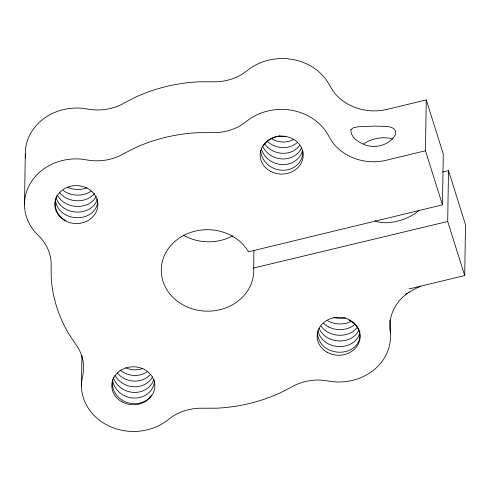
<?xml version="1.0" encoding="UTF-8"?>
<svg xmlns="http://www.w3.org/2000/svg" width="490" height="490" viewBox="0 0 490 490"><rect width="100%" height="100%" fill="white"/><g stroke="black" fill="none" stroke-linecap="round" stroke-linejoin="round"><path stroke-width="0.73" d="M24.5 204.808L25.296 153.958M81.469 385.979L81.946 355.618M25.547 158.056A51.854 45.699 0.9 0 1 82.118 108.259L90.197 109.466A48.92 43.114 0.9 0 0 124.429 102.894L136 96.947A156.549 137.966 0.9 0 1 198.726 81.83L212.133 81.763A48.92 43.114 0.9 0 0 241.264 74.743L247.444 70.431A51.854 45.699 0.9 0 1 329.666 85.456L333.286 91.44A48.92 43.114 0.9 0 0 387.155 109.374L426.263 99.923L443.266 153.989L442.47 204.845L248.516 251.811L247.573 250.255A46.225 40.737 0.9 0 0 171.935 244.283A46.225 40.737 0.9 0 0 192.227 308.822A46.225 40.737 0.9 0 0 253.716 269.8L253.887 250.513M442.47 204.845L425.467 150.773L426.263 99.923M409.046 288.855A53.814 24.408 -17.5 0 0 413.793 287.82L464.704 275.552L447.701 221.48L448.497 170.63L442.568 172.057M464.704 275.552L465.5 224.696L448.497 170.63M390.389 332.986L390.616 328.998L389.93 320.001M420.757 286.393L416.096 288.249L407.57 293.198A48.92 43.114 0.9 0 0 389.862 329.035L390.169 331.265A51.854 45.699 0.9 0 1 328.318 381.018L320.509 380.081A48.92 43.114 0.9 0 0 291.379 387.106L279.802 393.054A156.549 137.966 0.9 0 1 217.076 408.17L203.668 408.237A48.92 43.114 0.9 0 0 170.422 417.927L168.358 419.569A51.854 45.699 0.9 0 1 110.189 426.576A51.854 45.699 0.9 0 1 81.708 381.196L83.043 374.084A48.92 43.114 0.9 0 0 75.448 343.888L68.655 333.659A156.549 137.966 0.9 0 1 51.248 278.32L51.125 266.505A48.92 43.114 0.9 0 0 39.996 237.16L38.128 235.335A51.854 45.699 0.9 0 1 29.945 184.038A51.854 45.699 0.9 0 1 81.316 159.115L89.394 160.322A48.92 43.114 0.9 0 0 123.627 153.75L135.203 147.796A156.549 137.966 0.9 0 1 197.923 132.68L211.331 132.619A48.92 43.114 0.9 0 0 240.468 125.599L246.642 121.281A51.854 45.699 0.9 0 1 328.863 136.306L332.49 142.29A48.92 43.114 0.9 0 0 386.359 160.224L425.467 150.773M405.224 294.588L406.988 293.326M408.152 292.585L409.303 291.936M253.618 268.036L447.701 221.48M232.885 235.825A46.225 40.737 0.9 0 1 183.352 235.12M418.711 210.522A27.397 12.428 -17.5 0 1 375.052 220.77M363.794 143.864A21.272 11.631 -11.9 0 1 392.423 138.964M351.422 321.256A21.278 17.328 7.6 0 1 328.766 321.311A21.278 19.802 -9.7 0 1 327.626 320.693M345.579 317.777A21.278 17.328 7.6 0 1 333.776 317.502M355.232 324.117A21.278 17.328 7.6 0 1 328.68 326.965M328.68 326.959A21.278 19.802 -9.7 0 1 323.486 323.229M317.955 330.407A21.278 19.802 -9.7 0 0 328.41 343.907A21.278 17.328 7.6 0 0 359.88 331.326M358.937 329.899A21.278 17.328 7.6 0 1 328.502 338.265A21.278 19.802 -9.7 0 1 319.119 328.325M357.412 327.173A21.278 17.328 7.6 0 1 328.588 332.612A21.278 19.802 -9.7 0 1 320.987 325.966M349.021 320.135A21.278 17.328 7.6 0 1 357.149 344.121A21.278 17.328 7.6 0 1 328.325 349.56A21.278 19.802 -9.7 0 1 317.526 332.349M297.24 142.572A21.278 19.245 17.7 0 1 267.424 141.353M293.204 139.724A21.278 19.245 17.7 0 1 271.742 138.854M285.903 136.232A21.278 19.245 17.7 0 1 279.306 135.969M260.698 150.595A21.278 19.245 17.7 0 0 276.807 169.418A21.278 19.245 17.7 0 0 300.064 161.473A21.278 17.891 -12.2 0 0 302.685 150.442M261.341 148.586A21.278 19.245 17.7 0 0 278.841 164.217A21.278 19.245 17.7 0 0 300.15 155.826A21.278 17.891 -12.2 0 0 302.471 150.424M299.635 145.524A21.278 19.245 17.7 0 1 264.759 144.085M300.241 150.173A21.278 19.245 17.7 0 1 280.905 158.846A21.278 19.245 17.7 0 1 262.714 146.455M301.399 148.078A21.278 17.891 -12.2 0 1 300.241 150.179M263.344 145.885A21.278 17.891 -12.2 0 1 276.752 136.514M278.05 136.202A21.278 17.891 -12.2 0 1 279.361 135.963M91.146 191.112A21.278 17.328 7.6 0 1 66.426 192.46A21.278 19.802 -9.7 0 1 63.155 190.402M86.914 187.811A21.278 17.328 7.6 0 1 67.694 187.364M59.474 192.484A21.278 19.802 -9.7 0 0 66.334 198.107A21.278 17.328 7.6 0 0 94.472 193.581M97.559 200.294A21.278 17.328 7.6 0 1 87.643 215.551A21.278 17.328 7.6 0 1 66.07 215.061A21.278 19.802 -9.7 0 1 55.303 199.087M96.224 196.404A21.278 17.328 7.6 0 1 66.248 203.76A21.278 19.802 -9.7 0 1 57.979 196.055M97.277 198.971A21.278 17.328 7.6 0 1 66.156 209.414A21.278 19.802 -9.7 0 1 56.338 198.303M65.979 220.708A21.278 19.802 -9.7 0 1 57.281 195.014M142.547 368.566A21.278 19.245 17.7 0 1 125.808 367.886M146.963 371.928A21.278 19.245 17.7 0 1 120.093 370.054M150.559 374.305A21.278 19.245 17.7 0 1 117.239 372.933M113.374 377.606A21.278 19.245 17.7 0 0 131.185 392.159A21.278 19.245 17.7 0 0 151.839 383.652A21.278 17.891 -12.2 0 0 153.848 379.37M154.497 380.522A21.278 17.891 -12.2 0 1 151.747 389.305A21.278 19.245 17.7 0 1 129.139 397.415A21.278 19.245 17.7 0 1 112.486 379.646M151.661 394.952A21.278 19.245 17.7 0 1 127.131 402.504A21.278 19.245 17.7 0 1 112.333 381.649M112.48 380.448A21.278 19.245 17.7 0 1 112.706 379.26M114.979 375.413A21.278 19.245 17.7 0 0 133.256 386.733A21.278 19.245 17.7 0 0 151.924 378.004A21.278 17.891 -12.2 0 0 152.543 376.969M350.938 129.654C350.252 137.782 359.599 142.921 366.306 145.303C373.16 147.41 380.834 146.584 387.026 142.933A21.523 9.763 -17.5 0 0 387.284 126.475L374.685 126.089L358.135 126.757L353.48 127.7L350.938 129.654M270.407 171.218A21.523 18.969 0.9 0 0 303.2 155.697A21.523 18.969 0.9 0 0 271.442 138.376A21.523 18.969 0.9 0 0 270.407 171.218M327.375 352.384A21.523 18.969 0.9 0 0 360.168 336.869A21.523 18.969 0.9 0 0 328.41 319.541A21.523 18.969 0.9 0 0 327.375 352.384M122.047 401.874A21.523 18.969 0.9 0 0 154.84 386.353A21.523 18.969 0.9 0 0 123.082 369.031A21.523 18.969 0.9 0 0 122.047 401.874M65.078 220.708A21.523 18.969 0.9 0 0 97.871 205.188A21.523 18.969 0.9 0 0 66.113 187.866A21.523 18.969 0.9 0 0 65.078 220.708"/></g></svg>
